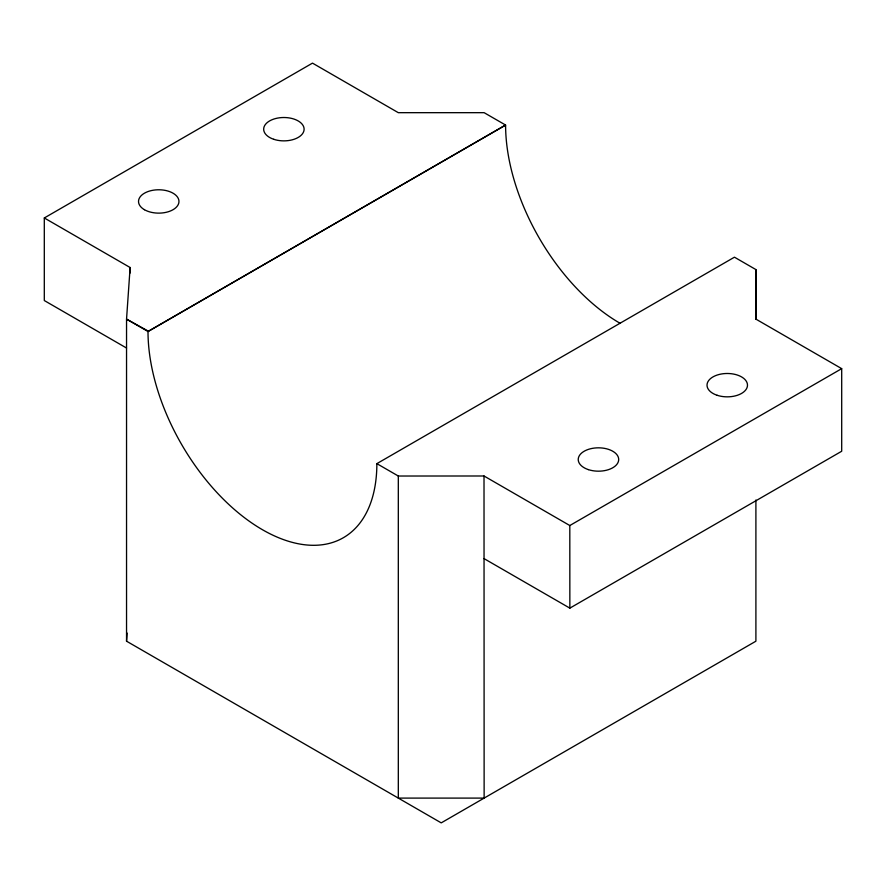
<?xml version="1.0" encoding="UTF-8"?>
<svg xmlns="http://www.w3.org/2000/svg" width="886" height="886" viewBox="0 0 886 886"><rect width="100%" height="100%" fill="white"/><g stroke="black" fill="none" stroke-linecap="round" stroke-linejoin="round"><path stroke-width="1.33" d="M126.543 348.032L44.3 300.542L44.3 217.967L130.12 267.517L126.543 319.126L148.006 331.508A161.828 93.429 60 0 0 262.433 529.706A161.828 93.429 60 0 0 376.86 463.644L734.45 257.184L755.902 269.577L755.891 319.115L841.7 368.654L841.7 451.24L569.853 608.139L484.044 558.612M44.3 217.967L312.492 63.127L398.312 112.677L484.133 112.677L505.596 125.059L148.006 331.508L505.596 125.059A161.828 93.429 60 0 0 620.023 323.257M755.902 499.992L755.902 641.198L441.228 822.872L126.543 641.198L127.108 633.047M376.86 463.644L398.312 476.026L484.011 475.992L569.809 525.531L841.7 368.654M148.028 330.987L126.543 319.126L126.543 641.198M569.809 525.531L569.853 608.139M484.011 475.992L484.133 798.098L398.312 798.098L398.312 476.026M755.902 269.577L755.902 319.337M130.12 267.517L130.12 273.021M273.763 139.301A20.223 11.684 0 0 0 304.108 129.19A20.223 11.684 0 0 0 273.763 119.078A20.223 11.684 0 0 0 273.763 139.301M144.429 209.705A20.223 11.684 0 0 0 178.274 204.467A20.223 11.684 0 0 0 153.499 190.169A20.223 11.684 0 0 0 144.429 209.705M717.139 395.278A20.223 11.673 0 0 0 747.485 385.155A20.223 11.673 0 0 0 717.139 375.055A20.223 11.673 0 0 0 717.139 395.278M588.348 469.613A20.223 11.673 0 0 0 618.694 459.491A20.223 11.673 0 0 0 588.348 449.39A20.223 11.673 0 0 0 588.348 469.613"/></g></svg>
